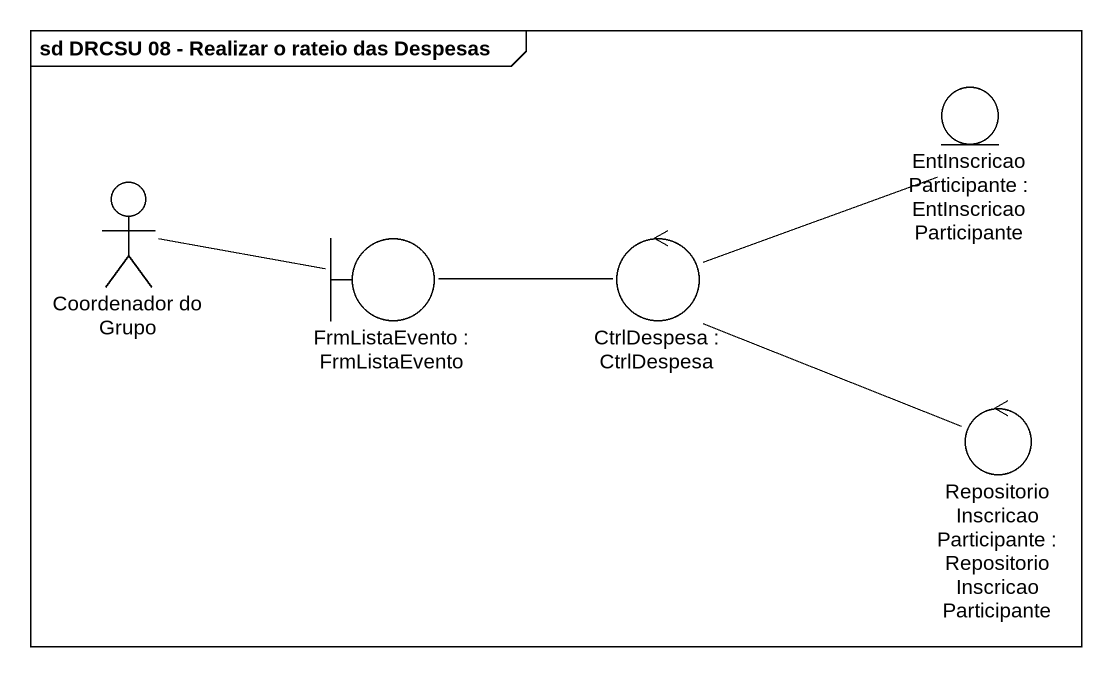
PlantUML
@startuml
mainframe sd DRCSU 08 - Realizar o rateio das Despesas
entity "EntInscricaoParticipante : EntInscricaoParticipante" as EntInscricaoParticipante
actor "Coordenador do Grupo" as Coordenador_do_Grupo
boundary "FrmListaEvento : FrmListaEvento" as FrmListaEvento
control "CtrlDespesa : CtrlDespesa" as CtrlDespesa
control "RepositorioInscricaoParticipante : RepositorioInscricaoParticipante" as RepositorioInscricaoParticip
Coordenador_do_Grupo -right- FrmListaEvento
FrmListaEvento -right- CtrlDespesa
CtrlDespesa -right- EntInscricaoParticipante
CtrlDespesa -- RepositorioInscricaoParticip
@enduml
